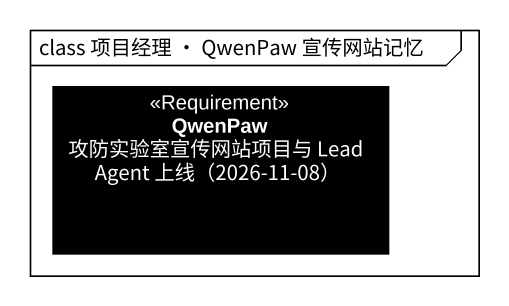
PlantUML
@startuml
mainframe class 项目经理 · QwenPaw 宣传网站记忆
hide circle
hide empty members
class "QwenPaw 攻防实验室宣传网站项目与 Lead Agent 上线（2026-11-08）" as QwenPaw_攻防实验室宣传网站项目与_Lead <<Requirement>> #000000
@enduml
